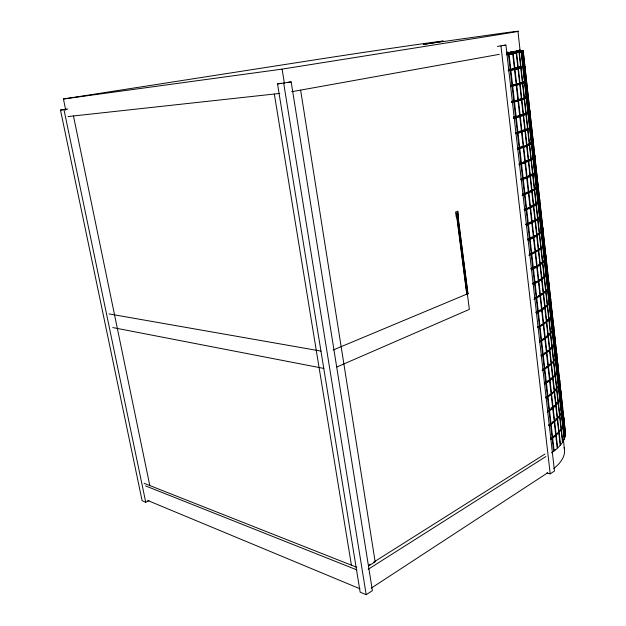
<?xml version="1.0" encoding="UTF-8"?>
<svg xmlns="http://www.w3.org/2000/svg" width="626" height="626" viewBox="0 0 626 626"><rect width="100%" height="100%" fill="white"/><g stroke="black" fill="none" stroke-linecap="round" stroke-linejoin="round"><path stroke-width="0.94" d="M564.065 420.39L563.799 422.84L562.406 410.249L562.68 407.862M564.136 421.048L563.87 423.505L565.255 436.017L565.513 433.497L528.227 96.271L528.313 96.748L526.576 96.983M562.61 407.205L562.328 409.584L560.927 396.923L561.217 394.607M561.139 393.942L560.857 396.25L559.441 383.511L559.738 381.273M559.667 380.6L559.37 382.838L557.946 370.021L558.251 367.853M558.181 367.18L557.876 369.34L556.444 356.444L556.764 354.355M556.686 353.682L556.373 355.764L554.933 342.798L555.262 340.779M555.184 340.098L554.855 342.109L553.415 329.057L553.752 327.124M553.674 326.436L553.337 328.368L551.882 315.238L552.226 313.376M552.155 312.687L551.803 314.542L550.34 301.333L550.7 299.557M550.622 298.86L550.27 300.636L548.791 287.342L549.158 285.644M549.088 284.947L548.72 286.645L547.234 273.272L547.617 271.653M547.539 270.948L547.155 272.568L545.669 259.109L546.06 257.576M545.982 256.863L545.59 258.397L544.088 244.86L544.487 243.404M544.409 242.7L544.01 244.148L542.499 230.525L542.914 229.155M542.836 228.443L542.421 229.805L540.903 216.095L541.326 214.812M541.247 214.092L540.825 215.375L539.299 201.58L539.729 200.383M539.651 199.663L539.221 200.852L537.679 186.978L538.125 185.867M538.047 185.139L537.601 186.243L536.052 172.275L536.513 171.258M553.932 345.184L554.839 343.111L556.279 356.092L555.387 358.236L553.932 345.184L551.999 345.262M536.427 170.522L535.973 171.54L534.416 157.486L534.886 156.555M532.616 156.946L534.33 156.75L534.8 155.819M534.33 156.75L532.765 142.603L533.25 141.766L531.537 141.969M533.164 141.022L532.687 141.859L531.106 127.626L531.599 126.882L529.886 127.094M558.369 402.424L559.8 400.014L561.217 412.769L559.8 415.241L558.369 402.424L556.475 402.401M544.589 260.956L545.559 259.352L547.054 272.819L546.091 274.501L544.589 260.956L542.898 261.073M543.986 245.095L542.992 246.613L544.503 260.244L545.481 258.64L543.986 245.095L542.304 245.212M531.521 126.131L531.028 126.875L529.439 112.555L529.94 111.897L528.219 112.117M541.388 232.183L542.39 230.744L543.9 244.375L542.914 245.893L541.388 232.183L539.698 232.316M540.794 216.299L542.312 230.024L541.31 231.456L539.776 217.66L540.794 216.299L539.111 216.447M549.151 319.722L550.669 317.75L552.14 330.982L550.637 333.016L549.151 319.722L547.234 319.769M527.624 112.023L529.353 111.804L529.862 111.146L529.142 110.669M557.61 418.778L559.613 416.298L561.029 429.045L559.049 431.596L557.61 418.778L555.755 418.684M539.182 201.775L540.715 215.579L539.698 216.932L538.157 203.043L539.182 201.775L537.491 201.924M546.005 291.473L547.547 289.658L549.033 303.047L547.507 304.932L546.005 291.473L544.072 291.544M556.592 389.208L554.566 391.563L556.013 404.529L558.024 402.119L556.592 389.208L554.73 389.137M536.521 188.34L537.57 187.151L539.103 201.048L538.078 202.315L536.521 188.34L534.823 188.496M544.417 277.216L545.974 275.479L547.468 288.946L545.927 290.761L544.417 277.216L542.484 277.295M525.151 97.726L527.757 97.39L528.274 96.827L526.552 97.053M542.82 262.873L544.385 261.206L545.895 274.767L544.338 276.504L542.82 262.873L540.88 262.967M534.886 173.543L535.934 172.44L537.484 186.423L536.443 187.604L534.886 173.543L532.319 173.793M551.991 347.954L549.918 350.098L551.396 363.307L553.454 361.1L551.991 347.954L550.121 347.923M541.208 248.436L542.797 246.855L544.307 260.494L542.742 262.153L541.208 248.436L539.26 248.538M548.353 336.107L550.434 334.034L551.913 347.258L549.839 349.402L548.353 336.107L546.475 336.084M548.877 320.027L546.772 322.03L548.274 335.403L550.356 333.337L548.877 320.027L546.999 320.027M533.227 158.652L534.299 157.642L535.856 171.704L534.8 172.799L533.227 158.652L530.66 158.918M539.589 233.913L541.193 232.41L542.711 246.135L541.13 247.708L539.589 233.913L537.64 234.03M553.157 407.995L555.739 405.585L557.187 418.489L554.62 420.962L553.157 407.995L551.35 407.847M456.69 216.181L466.714 293.985L467.411 294.048L467.998 293.805L457.629 213.114L456.479 213.192M466.714 293.985L467.998 293.805M545.191 307.867L547.304 305.934L548.799 319.323L546.694 321.326L545.191 307.867L543.298 307.867M551.608 394.27L554.206 391.923L555.661 404.905L553.079 407.315L551.608 394.27L549.8 394.137M521.708 82.71L526.067 82.123L526.599 81.654L524.001 82.006L526.63 81.591L525.848 80.871M537.961 219.296L539.573 217.871L541.107 231.683L539.51 233.185L537.961 219.296L535.449 219.46M550.058 380.459L552.664 378.174L554.127 391.234L551.537 393.582L550.058 380.459L548.243 380.342M543.595 293.61L545.723 291.755L547.226 305.23L545.113 307.155L543.595 293.61L541.701 293.633M531.568 143.667L532.648 142.744L534.213 156.899L533.149 157.901L531.568 143.667L528.986 143.941M551.115 364.348L548.486 366.562L549.98 379.771L552.586 377.486L551.115 364.348L549.299 364.238M541.983 279.266L544.135 277.49L545.645 291.043L543.509 292.898L541.983 279.266L540.089 279.306M536.325 204.585L537.953 203.247L539.495 217.144L537.883 218.56L536.325 204.585L534.643 204.71M534.557 203.966L536.239 203.849L537.867 202.511L536.318 188.528L534.643 188.661M549.558 350.427L546.913 352.587L548.407 365.866L551.037 363.651L549.558 350.427L547.742 350.341M552.688 438.098L555.786 435.594L557.234 448.404L554.151 450.963L552.688 438.098L550.958 437.848M540.371 264.837L542.531 263.131L544.049 276.77L541.905 278.547L540.371 264.837L538.47 264.884M545.324 338.517L547.985 336.428L549.479 349.731L546.834 351.882L545.324 338.517L543.501 338.439M551.138 424.467L554.26 422.026L555.716 434.913L552.609 437.417L551.138 424.467L549.401 424.232M531.302 190.046L534.674 189.78L536.318 188.528M549.581 410.758L552.719 408.371L554.182 421.345L551.06 423.786L549.581 410.758L547.844 410.539M529.893 128.58L530.989 127.751L532.562 141.992L531.482 142.916L529.893 128.58L526.443 128.972M543.728 324.354L546.404 322.343L547.907 335.724L545.246 337.805L543.728 324.354L541.897 324.291M538.743 250.314L540.919 248.686L542.452 262.411L540.285 264.109L538.743 250.314L536.834 250.377M548.016 396.962L551.17 394.63L552.641 407.683L549.503 410.069L548.016 396.962L546.271 396.759M542.124 310.113L544.816 308.164L546.326 321.631L543.65 323.65L542.124 310.113L540.285 310.066M546.435 383.081L549.605 380.811L551.091 393.942L547.938 396.266L546.435 383.081L544.69 382.893M537.108 235.697L539.299 234.147L540.841 247.959L538.657 249.586L537.108 235.697L534.236 235.814M533.016 174.889L534.674 173.715L536.232 187.792L534.588 189.036L533.016 174.889L529.635 175.17M540.504 295.777L543.219 293.899L544.737 307.452L542.046 309.4L540.504 295.777L538.665 295.746M548.04 366.906L544.847 369.113L546.357 382.384L549.526 380.123L548.04 366.906L546.295 366.742M551.459 452.856L553.634 451.354L552.163 438.482L550.52 438.169M519.995 67.365L524.369 66.763L524.909 66.387L522.303 66.747L524.948 66.34L524.181 65.832M522.538 66.231L524.823 65.62L523.203 50.808L515.253 51.559M550.63 438.779L552.085 437.801L550.614 424.843L548.971 424.545M550.708 439.46L552.163 438.482M528.203 113.408L529.314 112.664L530.903 127L529.807 127.829L528.203 113.408L523.884 113.916L525.871 113.705L524.236 99.08L519.384 99.612L526.286 98.235L527.906 112.758L524.478 113.768M543.251 355.059L546.459 352.915L547.961 366.21L544.769 368.409L543.251 355.059L541.498 354.903M535.457 220.986L537.671 219.515L539.221 233.42L537.022 234.961L535.457 220.986L532.585 221.127M457.629 213.114L456.323 213.302M538.884 281.348L541.607 279.548L543.141 293.187L540.426 295.057L538.884 281.348L537.038 281.34M281.246 83.305L277.521 83.947L360.153 592.165L366.194 594.7L372.4 590.623L291.168 81.92L287.631 82.35M546.795 472.998L550.207 473.843L554.487 471.026L505.91 45.095L502.334 45.565M549.151 425.805L550.614 424.843M548.345 425.594L550.536 424.162L549.057 411.125L547.586 412.057M371.179 588.19L547.727 472.763M531.341 159.896L533.016 158.808L534.588 172.972L532.929 174.138L531.341 159.896L527.961 160.201M541.647 340.912L544.87 338.838L546.381 352.211L543.172 354.355L541.647 340.912L539.894 340.779M547.507 411.368L548.979 410.437L547.484 397.314L545.833 397.056M368.158 569.308L545.849 456.557M537.241 266.832L539.988 265.103L541.529 278.828L538.798 280.628L537.241 266.832L534.471 266.84M368.784 565.247L370.443 564.198M373.745 562.109L544.972 454.053M368.55 566.014L375.146 561.843L300.621 90.113M533.798 206.189L536.028 204.796L537.585 218.787L535.379 220.25L533.798 206.189L530.918 206.345M540.027 326.686L543.274 324.667L544.792 338.126L541.568 340.208L540.027 326.686L538.266 326.569M545.927 397.541L547.406 396.626L545.903 383.425L544.244 383.182M546.005 398.23L547.484 397.314M535.598 252.231L538.36 250.564L539.909 264.375L537.163 266.105L535.598 252.231L532.82 252.255M544.338 383.621L545.825 382.729L544.315 369.45L542.656 369.223M544.417 384.317L545.903 383.425M538.399 312.358L541.662 310.41L543.188 323.955L539.948 325.966L538.399 312.358L535.754 312.21M529.666 144.809L531.349 143.816L532.937 158.065L531.263 159.145L529.666 144.809L526.27 145.138M531.271 143.057L529.58 144.05L527.968 129.621L529.674 128.713L531.271 143.057L529.58 143.229M532.131 191.29L534.377 189.983L535.942 204.06L533.72 205.445L532.131 191.29L529.244 191.47M530.12 190.664L532.045 190.547L534.291 189.24L532.71 175.069L529.831 175.272M542.742 369.614L544.237 368.745L542.719 355.388L541.052 355.177M542.077 370.748L544.315 369.45M526.513 98.126L527.632 97.484L529.236 111.905L528.125 112.641L526.513 98.126L521.317 98.775M536.764 297.953L540.042 296.067L541.584 309.698L538.321 311.646L536.764 297.953L534.119 297.827M524.69 97.578L527.554 96.717L525.942 82.202L521.622 82.757M533.939 237.528L536.725 235.939L538.282 249.837L535.512 251.495L533.939 237.528L530.23 237.59M541.216 356.233L542.719 355.388M541.138 355.521L542.632 354.684L541.107 341.233L539.44 341.045M535.12 283.445L538.415 281.63L539.964 295.347L536.685 297.225L535.12 283.445L533.344 283.382M533.266 282.655L535.034 282.717L538.337 280.91L536.779 267.106L534.127 267.036M527.562 176.501L530.449 176.305L532.71 175.069M539.518 341.342L541.028 340.521L539.487 326.991L537.82 326.819M539.596 342.054L541.107 341.233M528.438 175.687L530.371 175.546L532.632 174.325L531.036 160.068L528.148 160.295M532.272 222.731L535.073 221.221L536.638 235.204L533.861 236.792L532.272 222.731L529.486 222.809M530.332 222.042L532.186 221.987L534.987 220.485L533.407 206.408L530.629 206.51M530.801 268.781L533.462 268.851L536.779 267.106M537.969 327.789L539.487 326.991M537.89 327.077L539.401 326.279L537.859 312.664L536.185 312.507M527.796 207.942L530.598 207.84L533.407 206.408M533.329 205.664L530.512 207.096L528.907 192.855L531.74 191.501L533.329 205.664L531.474 205.735M536.333 313.438L537.859 312.664M536.247 312.718L537.773 311.944L536.216 298.242L534.541 298.109M524.893 161.516L528.759 161.211L531.036 160.068M531.787 254.164L535.128 252.489L536.693 266.379L533.375 268.124L531.787 254.164L529.126 254.125M526.74 160.608L528.68 160.459L530.958 159.317L529.353 144.966L526.458 145.216M522.655 51.301L523.211 51.027L516.52 52.169L522.655 51.301L524.283 65.988M533.915 299.361L536.216 298.242M534.604 298.266L536.13 297.514L534.565 283.727L532.89 283.617M519.596 83.43L525.942 82.202M525.856 81.435L524.721 81.983L523.086 67.279L524.236 66.826L525.856 81.435L523.266 81.771M533.383 237.035L530.026 238.639L528.422 224.507L531.795 222.966L533.383 237.035L531.607 237.027M530.112 239.382L533.469 237.77L535.042 251.754L531.709 253.428L530.112 239.382L528.328 239.375M526.951 192.19L528.821 192.104L531.654 190.75L530.058 176.493L527.264 176.649M526.27 114.347L527.984 113.525L529.588 127.962L527.882 128.862L526.27 114.347L520.3 115.004M66.199 109.135L60.487 110.074L142.125 500.73L145.733 502.24L149.035 500.675M533.023 284.454L534.565 283.727M532.945 283.719L534.479 282.999L532.906 269.125L531.224 269.031M522.217 146.445L527.061 146.03L529.353 144.966M529.267 144.207L526.975 145.271L525.347 130.748L527.663 129.77L529.267 144.207L527.342 144.379M531.271 269.086L532.82 268.39L531.231 254.422L529.549 254.352L531.145 253.686L529.549 239.633L527.867 239.578L529.463 238.889L527.859 224.75L526.169 224.718M531.357 269.822L532.906 269.125M524.4 177.933L527.202 177.776L530.058 176.493M525.245 177.127L527.115 177.017L529.972 175.742L528.367 161.398L524.627 161.633M336.827 367.008L469.351 309.385L467.356 293.891L333.149 350.012M526.724 209.538L530.112 208.067L531.709 222.222L528.336 223.764L526.724 209.538L524.04 209.577M528.9 255.439L531.231 254.422M524.846 208.81L526.638 208.787L530.026 207.323L528.422 193.074L523.954 193.191M521.74 162.838L525.496 162.596L528.367 161.398M522.757 98.392L526.208 97.468L524.58 82.843L519.463 83.477M523.532 161.954L528.281 160.639L526.662 146.202L521.982 146.547M527.984 240.282L529.549 239.633M522.319 194.537L525.011 194.467L528.422 193.074M526.286 225.368L527.859 224.75M526.2 224.617L527.773 223.998L526.153 209.765L524.463 209.757M519.517 66.974L524.15 66.051L522.522 51.348L515.245 52.561L522.522 51.348M519.071 147.666L523.774 147.321L526.662 146.202M523.289 179.302L526.716 177.98L528.336 192.315L524.924 193.708L523.289 179.302L521.489 179.365M523.626 115.364L525.957 114.472L527.577 129.011L525.261 129.981L523.626 115.364L518.618 115.873M525.871 113.705L523.539 114.597L521.896 99.886L524.236 99.08M524.572 210.359L526.153 209.765M524.486 209.608L526.067 209.014L524.439 194.686L522.741 194.694M517.686 84.119L524.58 82.843M521.552 164.035L525.003 162.791L526.63 177.221L523.195 178.543L521.552 164.035L518.852 164.168M519.314 83.133L524.494 82.076L522.859 67.358L517.733 68.031M519.666 163.355L524.917 162.024L523.281 147.501L518.79 147.767M522.037 131.945L524.948 130.904L526.576 145.435L523.688 146.554L522.037 131.945L518.273 132.258M522.053 195.539L524.439 194.686M522.765 194.498L524.353 193.927L522.71 179.506L521.012 179.537M519.298 99.385L524.15 98.305L522.514 83.587L517.506 84.181M521.114 180.045L522.71 179.506M523.195 146.734L519.721 147.9L518.046 133.205L521.544 132.109L523.195 146.734L520.496 146.891M517.099 148.831L519.807 148.675L523.281 147.501M521.028 179.286L522.624 178.746L520.973 164.231L519.275 164.286M520.292 116.467L523.219 115.513L524.862 130.138L521.951 131.17L520.292 116.467L514.627 116.992L517.577 116.029M518.32 115.865L523.133 114.738L521.481 100.019L512.858 101.467L521.481 100.019M519.369 164.748L520.973 164.231M519.283 163.973L520.887 163.464L519.228 148.855L517.522 148.933M521.458 131.335L517.96 132.43L516.278 117.641L519.791 116.624L521.458 131.335L519.658 131.468M516.88 68.14L515.081 68.688L522.859 67.358M517.569 67.569L522.773 66.583L521.129 51.77L513.312 53.046L521.129 51.77M515.871 84.518L514.275 84.995L522.514 83.587M517.545 83.821L522.428 82.812L520.769 67.991L514.916 68.727M517.522 148.565L519.134 148.088L517.467 133.377L515.754 133.479M517.608 149.34L519.228 148.855M516.56 100.301L521.395 99.237L519.736 84.424L511.082 85.848L519.736 84.424M515.84 133.839L517.467 133.377M515.754 133.056L517.373 132.602L515.691 117.805L513.985 117.923M514.502 101.975L518.038 101.029L519.705 115.841L516.192 116.859L514.502 101.975L511.778 102.226M514.783 84.635L519.65 83.641L517.976 68.719L509.29 70.12L517.976 68.719M511.692 101.443L517.945 100.246L516.262 85.339L510.832 85.911M514.11 68.938L512.506 69.361L520.769 67.991M513.25 118.447L515.691 117.805M514.94 68.257L520.683 67.209L519.024 52.294L510.722 53.625L519.024 52.294M513.969 117.445L515.605 117.023L513.907 102.124L511.34 102.335M511.356 101.928L513.821 101.334L512.115 86.341L510.401 86.505M512.271 102.523L513.907 102.124M510.8 85.598L516.176 84.549L514.486 69.541L509.04 70.175M510.894 86.388L516.262 85.339M512.052 68.985L517.89 67.937L516.207 52.92L507.49 54.29L516.207 52.92M510.378 85.911L512.029 85.543L510.307 70.448L508.586 70.636M510.464 86.709L512.115 86.341M508.171 70.636L514.486 69.541M508.993 69.736L514.392 68.75L512.686 53.64L507.232 54.337M508.555 69.987L510.213 69.65L508.492 54.454L506.763 54.665M508.648 70.793L510.307 70.448M506.356 54.689L512.686 53.64M506.817 54.767L508.492 54.454M291.693 91.717L499.305 54.337M277.521 83.947L291.168 81.92M497.373 46.41L505.91 45.095M60.487 110.074L67.796 109.026M63.429 98.986L282.115 69.118L498.992 34.594A86.951 0.72 -8.5 0 0 485.69 35.549L423.395 44.383A74.697 0.524 -8.5 0 0 421.869 43.875A74.697 0.524 -8.5 0 0 320.027 59.047L63.429 98.986L65.746 110.153M516.051 51.215L518.837 50.784L516.544 50.949M516.286 51.199L523.148 50.784L524.745 65.261L524.095 65.073M523.148 50.784L517.099 51.676L523.203 50.808M524.791 81.411L526.505 81.161L528.195 96.068L527.679 96.623L526.067 82.123M524.838 81.45L526.56 81.208L528.086 95.457M522.42 66.286L524.15 66.051M518.179 67.639L524.236 66.826M516.99 68.101L523.086 67.279M528.25 112.038L529.979 111.804L529.886 111.232M520.214 66.919L521.92 66.692M529.909 127L531.63 126.773L531.529 126.108M531.56 141.859L533.274 141.64L533.164 140.881M517.334 67.631L520.683 67.209M527.702 112.774L529.439 112.555M521.935 82.389L524.494 82.076M525.824 96.936L527.554 96.717M525.05 97.805L527.632 97.484M515.049 68.281L517.89 67.937M529.377 127.837L531.106 127.626M525.879 113.071L529.314 112.664M531.044 142.814L532.765 142.603M508.946 69.384L510.761 69.173M512.577 68.962L514.392 68.75M519.087 83.203L522.428 82.812M524.502 97.664L526.208 97.468M521.184 98.83L526.286 98.235M532.695 157.689L534.416 157.486M529.275 127.947L530.989 127.751M517.757 83.853L519.65 83.641M525.355 113.048L527.906 112.758M524.596 113.901L527.984 113.525M68.07 116.561L279.822 93.423M516.035 100.528L521.896 99.886M530.942 142.931L532.648 142.744M535.973 187.158L537.679 186.978M511.645 85.026L513.461 84.839M527.139 128.979L529.674 128.713M523.719 130.067L527.968 129.621M532.593 157.815L534.299 157.642M519.51 99.432L521.395 99.237M520.136 115.067L525.957 114.472M534.236 172.612L535.934 172.44M510.307 85.715L512.029 85.543M528.821 144.058L531.349 143.816M512.608 101.537L518.038 101.029M523.32 130.161L527.663 129.77M519.517 131.296L525.347 130.748M535.872 187.315L537.57 187.151M520.316 114.996L523.133 114.738M518.524 115.943L523.219 115.513M530.488 159.043L533.016 158.808M536.459 203.2L538.157 203.043M532.155 173.934L534.674 173.715M512.107 101.482L513.821 101.334M520.065 131.327L524.948 130.904M538.086 217.801L539.776 217.66M513.476 117.085L519.791 116.624M513.563 117.86L516.278 117.641M529.033 159.466L530.958 159.317M536.005 203.387L537.953 203.247M513.891 117.14L515.605 117.023M515.253 132.626L521.544 132.109M515.339 133.401L518.046 133.205M530.707 174.458L532.632 174.325M537.632 218.005L539.573 217.871M526.411 160.757L528.281 160.639M531.497 190.163L534.377 189.983M515.668 132.704L517.373 132.602M534.111 204.905L536.028 204.796M521.419 162.963L525.003 162.791M535.762 219.609L537.671 219.515M517.436 148.159L519.134 148.088M528.947 191.626L531.74 191.501M526.106 192.988L528.907 192.855M515.143 51.567L513.414 51.637L513.625 53.531M537.398 234.226L539.299 234.147M522.24 178.152L526.716 177.98M539.017 248.749L540.919 248.686M531.364 221.322L535.073 221.221M520.926 178.778L522.624 178.746M533.947 235.994L536.725 235.939M542.241 277.521L544.135 277.49M528.328 208.098L530.112 208.067M543.837 291.779L545.723 291.755M536.513 250.588L538.36 250.564M522.655 193.943L524.353 193.927M529.126 222.981L531.795 222.966M525.746 224.523L528.422 224.507M545.426 305.942L547.304 305.934M530.801 237.763L533.469 237.77M538.853 279.525L541.607 279.548M548.564 334.018L550.434 334.034M533.352 252.458L535.128 252.489M541.388 293.868L543.219 293.899M526.083 223.967L527.773 223.998M542.992 308.117L544.816 308.164M527.781 238.842L529.463 238.889M544.581 322.28L546.404 322.343M535.77 281.536L538.415 281.63M538.282 295.988L540.042 296.067M531.138 268.296L532.82 268.39M539.025 310.269L541.662 310.41M541.513 324.558L543.274 324.667M550.857 378.057L552.664 378.174M543.118 338.705L544.87 338.838M553.94 405.437L555.739 405.585M544.714 352.767L546.459 352.915M547.867 380.631L549.605 380.811M550.982 408.16L552.719 408.371M552.523 421.791L554.26 422.026M554.065 435.344L555.786 435.594M109.034 313.9L321.028 351.092M112.79 327.562L323.845 368.432M144.074 483.295L356.789 567.297M145.522 485.886L356.875 569.91M147.713 500.487L359.981 588.776M529.064 109.933L529.737 110.411L528.172 96.201M532.327 139.371L533.016 140.036L531.443 125.364M540.379 212.128L541.114 213.239M543.501 240.321L544.252 241.613M554.331 336.334L554.863 337.563L553.439 324.683M557.375 363.784L559.315 377.768L558.768 376.39M558.572 376.359L559.112 377.744M561.757 403.355L563.682 417.268L563.126 415.742M564.276 427.918L565.121 430.281L563.752 417.925M63.977 109.652L145.733 502.24M73.469 115.974L149.802 485.565M528.141 95.52L528.227 95.989M529.799 110.489L529.893 111.052M274.329 94.025L351.413 565.168M282.115 69.118L284.4 83.297M283.695 83.203L366.194 594.7M533.078 140.146L533.195 140.897M534.706 154.841L534.909 156.422M536.318 169.443L536.537 171.101M537.922 183.95L538.149 185.703M539.518 198.372L539.753 200.203M541.107 212.707L541.349 214.624M542.679 226.948L542.93 228.952M544.244 241.112L544.503 243.185M545.802 255.181L546.068 257.341M547.351 269.172L547.625 271.41M548.885 283.069L549.174 285.386M550.418 296.896L550.708 299.283M457.403 213.067L467.849 293.938M457.027 213.317L467.411 294.048M456.55 213.349L466.941 294.071M551.936 310.629L552.242 313.094M553.447 324.284L553.76 326.827M554.949 337.86L555.262 340.474M556.444 351.35L556.764 354.042M557.923 364.762L558.259 367.525M559.401 378.096L559.667 380.264M559.472 378.761L559.738 380.929M560.865 391.352L561.217 394.255M562.32 404.529L562.68 407.503M563.768 417.628L564.065 420.015M563.846 418.285L564.136 420.672M565.208 430.657L565.513 433.106M500.957 45.948L550.207 473.843M515.198 67.491L515.409 69.369M513.469 53.539L513.257 51.645L511.004 51.801L511.215 53.679M515.042 67.491L515.261 69.369M513.195 53.539L514.901 68.633M514.987 69.431L516.677 84.424M516.771 85.214L518.445 100.113M518.539 100.888L520.206 115.693M523.774 147.321L525.41 161.837M525.496 162.596L527.115 177.017M527.202 177.776L528.821 192.104M530.598 207.84L532.186 221.987M510.808 51.817L511.019 53.695M509.087 54.345L510.816 69.525M510.902 70.323L512.616 85.41M512.71 86.2L514.408 101.185M519.807 148.675L521.466 163.269M525.011 194.467L526.638 208.787M533.462 268.851L535.034 282.717M508.054 52.06L508.367 54.853M507.819 52.083L508.14 54.877M524.369 66.763L525.989 81.357L526.513 80.895L524.885 66.059L526.419 80.402M527.757 97.39L529.353 111.804M521.356 51.708L523 66.505M524.807 82.757L526.427 97.359M517.945 31.316L520.003 49.806M563.4 439.89L564.48 449.609M519.345 52.224L521.004 67.123M521.09 67.905L522.741 82.702M522.827 83.485L524.471 98.188M524.557 98.963L526.184 113.58M534.674 189.78L536.239 203.849M516.622 52.834L518.305 67.835M518.391 68.617L520.057 83.524M520.151 84.307L521.802 99.111M527.061 146.03L528.68 160.459M528.759 161.211L530.371 175.546M530.449 176.305L532.045 190.547M529.823 111.154L531.38 125.27M533.102 140.772L534.643 154.716M534.721 155.444L536.255 169.302M536.333 170.029L537.859 183.801M537.937 184.521L539.455 198.207M539.534 198.927L541.036 212.527M541.224 214.202L542.609 226.761M542.687 227.465L544.174 240.9M544.362 242.559L545.731 254.962M545.809 255.666L547.273 268.937M547.351 269.634L548.814 282.827M548.892 283.523L550.34 296.638M550.418 297.327L551.756 309.432M551.936 311.044L553.368 324.002M554.941 338.243L556.357 351.045M556.436 351.718L557.844 364.449M559.386 378.433L560.779 391.015M560.849 391.673L562.234 404.177M519.791 49.689A86.623 2.246 -8.4 0 1 506.418 53.038M564.065 447.496A79.51 32.45 -6.1 0 1 553.83 468.475M555.176 449.687A79.784 31.378 -6.2 0 1 553.329 451.307M565.176 436.416L564.347 438.982L562.946 426.392L563.783 423.888L565.176 436.416M563.713 423.223L562.876 425.727L561.467 413.058L562.32 410.625L563.713 423.223M562.242 409.96L561.397 412.393L559.98 399.646L560.841 397.283L562.242 409.96M560.763 396.61L559.902 398.973L558.486 386.156L559.354 383.863L560.763 396.61M559.276 383.19L558.408 385.475L556.976 372.58L557.86 370.357L559.276 383.19M557.782 369.684L556.897 371.899L555.458 358.925L556.35 356.773L557.782 369.684M554.761 342.422L553.861 344.496L552.398 331.357L553.314 329.362L554.761 342.422M553.243 328.673L552.32 330.669L550.857 317.452L551.788 315.527L553.243 328.673M551.709 314.839L550.778 316.756L549.299 303.461L550.246 301.615L551.709 314.839M550.168 300.918L549.229 302.757L547.742 289.376L548.689 287.616L550.168 300.918M564.175 439.389L562.782 441.987L561.365 429.326L562.774 426.783L564.175 439.389M548.619 286.911L547.664 288.672L546.169 275.213L547.132 273.523L548.619 286.911M562.704 426.118L561.295 428.653L559.871 415.914L561.295 413.442L562.704 426.118M559.73 399.341L558.29 401.743L556.858 388.848L558.306 386.516L559.73 399.341M558.228 385.835L556.78 388.167L555.332 375.193L556.796 372.924L558.228 385.835M556.717 372.243L555.262 374.505L553.807 361.452L555.278 359.261L556.717 372.243M555.199 358.573L553.728 360.764L552.265 347.626L553.752 345.505L555.199 358.573M553.674 344.816L552.187 346.929L550.716 333.713L552.21 331.67L553.674 344.816M562.516 442.394L560.552 445.008L559.128 432.269L561.107 429.718L562.516 442.394M550.59 317.053L549.072 319.017L547.586 305.644L549.112 303.751L550.59 317.053M559.534 415.625L557.539 418.105L556.091 405.21L558.102 402.792L559.534 415.625M556.514 388.527L554.487 390.874L553.024 377.822L555.066 375.537L556.514 388.527M554.988 374.857L552.946 377.134L551.475 364.003L553.533 361.789L554.988 374.857M560.2 445.407L557.672 448.005L556.224 435.203L558.775 432.66L560.2 445.407M558.697 431.987L556.146 434.522L554.699 421.642L557.257 419.162L558.697 431.987M458.568 216.033L456.213 216.823L455.587 211.987L457.942 211.205L458.568 216.033"/></g></svg>
